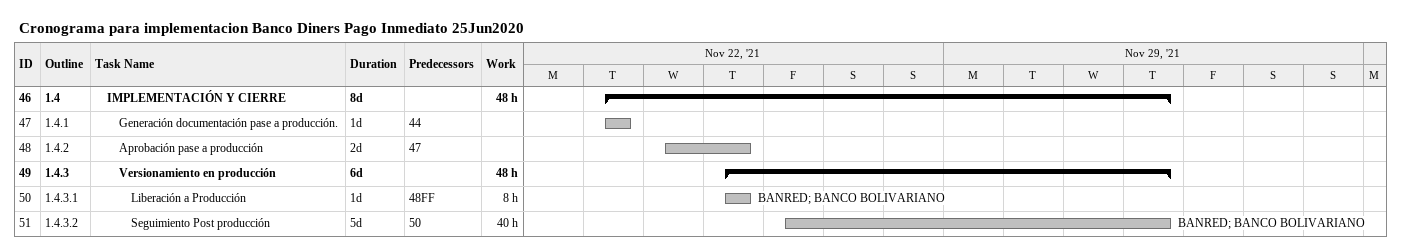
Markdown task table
Cronograma para implementacion Banco Diners Pago Inmediato 25Jun2020

| ID | WBS | Task | Duration | Start | Finish | Predecessors | Resources | Work (h) |
|---|---|---|---|---|---|---|---|---|
| 46 | 1.4 | **IMPLEMENTACIÓN Y CIERRE** | 8d | 2021-11-23 | 2021-12-02 |  |  | 48 |
| 47 | 1.4.1 | Generación documentación pase a producción. | 1d | 2021-11-23 | 2021-11-23 | 44 |  |  |
| 48 | 1.4.2 | Aprobación pase a producción | 2d | 2021-11-24 | 2021-11-25 | 47 |  |  |
| 49 | 1.4.3 | **Versionamiento en producción** | 6d | 2021-11-25 | 2021-12-02 |  |  | 48 |
| 50 | 1.4.3.1 | Liberación a Producción | 1d | 2021-11-25 | 2021-11-25 | 48FF | BANRED; BANCO BOLIVARIANO | 8 |
| 51 | 1.4.3.2 | Seguimiento Post producción | 5d | 2021-11-26 | 2021-12-02 | 50 | BANRED; BANCO BOLIVARIANO | 40 |
